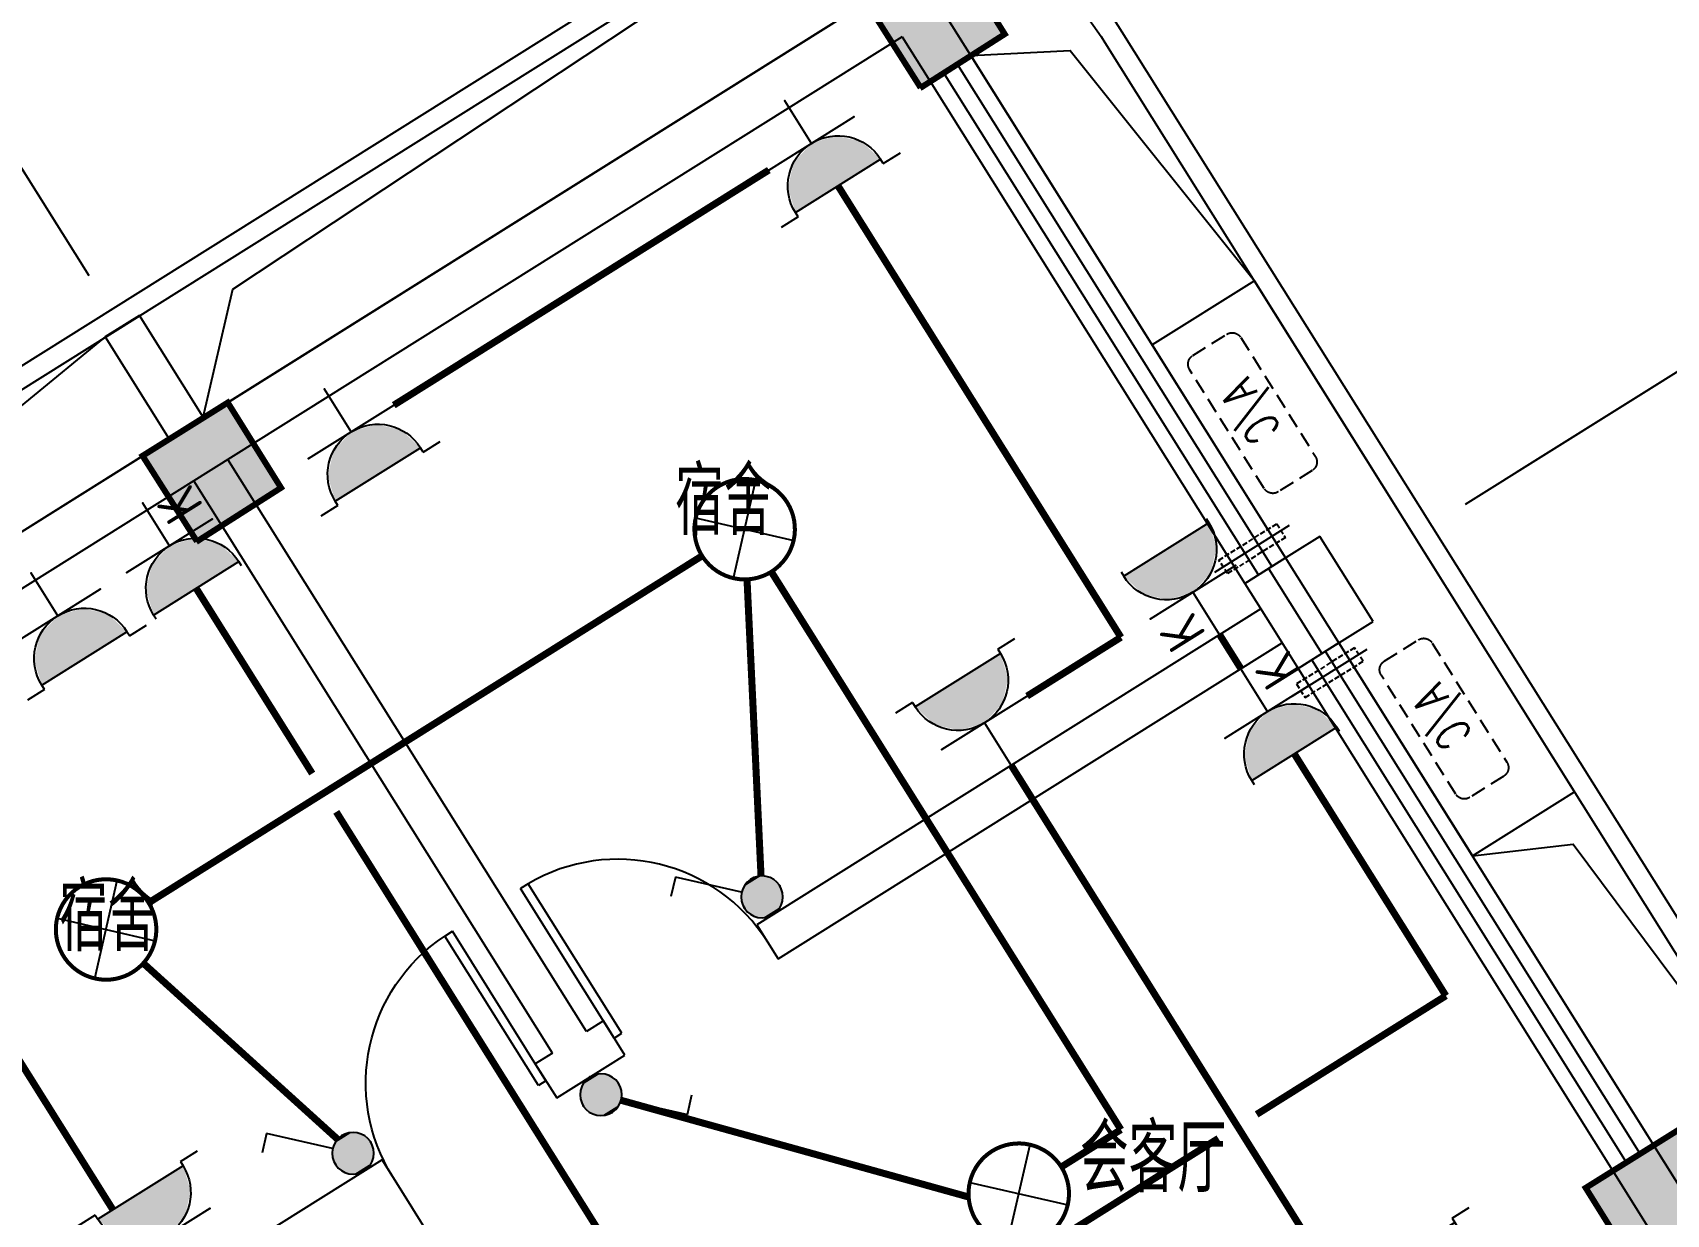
# Model space of a CAD drawing. Extents: x -9422388 to 15610651, y -1992469 to 953794.
# Drawn here: x -2718305 to -2710176, y -181943 to -176064 of the extents above; entities that cross this region are included whole.
import ezdxf
from ezdxf.enums import TextEntityAlignment as Align

# ---------------------------------------------------------------- set-up
doc = ezdxf.new("R2010")
doc.units = 0
doc.header["$LTSCALE"] = 1000
for name, pattern in [('( Hidden )', [0.375, 0.25, -0.125]), ('ACAD_ISO04W100', [30, 24, -3, 0, -3]), ('DASH', [0.35, 0.25, -0.1])]:
    doc.linetypes.add(name, pattern=pattern)
for name, color, linetype in [('A-FLOR-HVAC', 4, 'Continuous'), ('A-FLOR-OTHER2-ON', 83, 'Continuous'), ('A-SECT-DOOR', 141, 'Continuous'), ('C-KZ', 2, 'Continuous'), ('C-Z-HATCH', 253, 'Continuous'), ('EQUIP-插座', 3, 'Continuous'), ('EQUIP-照明', 3, 'Continuous'), ('TEL_TEXT', 7, 'Continuous'), ('WIRE-插座', 5, 'Continuous'), ('WIRE-照明', 1, 'Continuous')]:
    doc.layers.add(name, color=color, linetype=linetype)
doc.styles.add('_TCH_DIM', font='SIMPLEX', dxfattribs={"bigfont": 'GBCBIG'})
doc.styles.add('_TCH_DIM_T3', font='SIMPLEX', dxfattribs={"width": 0.705882, "bigfont": 'GBCBIG'})
doc.styles.add('_TCH_WINDOW', font='SIMPLEX', dxfattribs={"height": 3.5, "bigfont": 'GBCBIG'})
doc.styles.add('_TEL_ATTDEF', font='GBENOR', dxfattribs={"width": 0.8, "height": 3, "bigfont": 'GBCBIG'})
doc.styles.add('_TEL_DIM', font='SIMPLEX', dxfattribs={"width": 0.8, "height": 3.5, "bigfont": 'HZTXT'})
doc.styles.get("Standard").update_dxf_attribs({"font": 'gbenor.shx', "bigfont": 'gbcbig.shx'})
doc.dimstyles.new('_TCH_ARCH&&100', dxfattribs={"dimtxt": 297.5, "dimasz": 100, "dimexe": 250, "dimexo": 300, "dimgap": 126.25, "dimtad": 1, "dimdec": 0, "dimzin": 0, "dimdsep": 46, "dimtxsty": '_TCH_DIM_T3', "dimblk": 'ARCHTICK', "dimcen": 0.09, "dimclrt": 7, "dimazin": 2, "dimtfac": 1, "dimtdec": 0, "dimtix": 1, "dimtmove": 2, "dimatfit": 3, "dimfxl": 0, "dimtolj": 1, "dimtzin": 0, "dimarcsym": 0})

# ---------------------------------------------------------------- blocks, each defined once
blk = doc.blocks.new('KTWJ1')
at = {"layer": 'A-FLOR-HVAC', "color": 0, "linetype": '( Hidden )', "ltscale": 0.3}
blk.add_lwpolyline([(152982.4, -14209, 0.414214), (153032.4, -14259), (153732.4, -14259, 0.414214), (153782.4, -14209), (153782.4, -14009, 0.414214), (153732.4, -13959), (153032.4, -13959, 0.414214), (152982.4, -14009)], format="xyb", close=True, dxfattribs=at)
at = {"layer": 'A-FLOR-HVAC', "color": 0, "style": '_TCH_WINDOW', "width": 0.705882}
blk.add_text('A/C', height=170, dxfattribs=at).set_placement((153213.5, -14188.2))
blk = doc.blocks.new('KTB')
at = {"layer": 'A-SECT-DOOR', "color": 0}
blk.add_lwpolyline([(1060655.8, -376423.4), (1061319.7, -377482.6), (1061828.1, -377164), (1060234.9, -374622), (1059726.5, -374940.6), (1060390.3, -375999.8)], dxfattribs=at)
at = {"layer": 'A-FLOR-HVAC', "color": 8, "xscale": -1}
for p, rotation in [((966812.8, -252808.2), 122.0782976835921), ((967765.8, -254328.7), 122.0782976836109)]:
    blk.add_blockref('KTWJ1', p, dxfattribs=dict(at, rotation=rotation))
blk = doc.blocks.new('A$C0CF77FE4')
at = {"layer": 'A-FLOR-OTHER2-ON', "color": 0, "linetype": 'ACAD_ISO04W100', "ltscale": 5}
blk.add_line((40, 440), (40, 0), dxfattribs=at)
at = {"layer": 'A-FLOR-OTHER2-ON', "color": 0, "linetype": 'DASH', "ltscale": 0.1}
blk.add_lwpolyline([(0, 390), (80, 390), (80, 50), (0, 50)], close=True, dxfattribs=at)
blk = doc.blocks.new('宿舍楼柱网1')
at = {"layer": 'C-Z-HATCH'}
h = blk.add_hatch(color=0, dxfattribs=at)
h.dxf.hatch_style = 1
h.paths.add_polyline_path([(645859.8, 167537.6), (646283.8, 167802.6), (646018.9, 168226.6), (645594.8, 167961.6)])
h = blk.add_hatch(color=0, dxfattribs=at)
h.dxf.hatch_style = 1
edge = h.paths.add_edge_path()
edge.add_line((642258.7, 165280.5), (642680.3, 165549.4))
edge.add_line((642680.3, 165549.4), (642415.3, 165973.4))
edge.add_line((642415.3, 165973.4), (641991.3, 165708.4))
edge.add_line((641991.3, 165708.4), (642262, 165282.6))
h = blk.add_hatch(color=0, dxfattribs=at)
h.dxf.hatch_style = 1
h.paths.add_polyline_path([(642258.7, 165280.5), (642682.7, 165545.4), (642417.8, 165969.4), (641993.8, 165704.5)])
h = blk.add_hatch(color=0, dxfattribs=at)
h.dxf.hatch_style = 1
h.paths.add_polyline_path([(649437.1, 161642.4), (649945.9, 161960.4), (649681, 162384.4), (649172.2, 162066.4)])
at = {"layer": 'C-KZ', "color": 0, "const_width": 30}
for points in [[(645859.8, 167537.6), (646281.4, 167806.5), (646016.4, 168230.5), (645592.4, 167965.6), (645863.1, 167539.7)], [(642258.7, 165280.5), (642680.3, 165549.4), (642415.3, 165973.4), (641991.3, 165708.4), (642262, 165282.6)], [(649439.8, 161638.1), (649945.9, 161960.4), (649681, 162384.4), (649172.2, 162066.4), (649437.1, 161642.4)]]:
    blk.add_lwpolyline(points, dxfattribs=at)
blk = doc.blocks.new('_ArchTick')
at = {"color": 0, "linetype": 'ByBlock', "const_width": 0.4}
blk.add_lwpolyline([(-0.5, -0.5), (0.5, 0.5)], dxfattribs=at)
blk = doc.blocks.new('*D2931')
at = {"color": 0, "lineweight": -2, "transparency": 16777216}
for p, q in [((1632957.9, -169061.2), (1631656.8, -166985.3)), ((1630772.8, -167834.4), (1631789.6, -167197.1)), ((1631941.1, -169698.5), (1630640, -167622.5))]:
    blk.add_line(p, q, dxfattribs=at)
at = {"layer": 'Defpoints', "color": 0, "transparency": 16777216}
for p in [(1631789.6, -167197.1), (1633117.3, -169315.4), (1632100.5, -169952.7)]:
    blk.add_point(p, dxfattribs=at)
at = {"color": 0, "lineweight": -2, "transparency": 16777216, "xscale": 100, "yscale": 100, "zscale": 100}
for p, rotation in [((1631789.6, -167197.1), 32.07829767622356), ((1630772.8, -167834.4), 212.0782976762236)]:
    blk.add_blockref('_ArchTick', p, dxfattribs=dict(at, rotation=rotation))
at = {"color": 7, "transparency": 16777216, "insert": (1631135.1, -167282.7), "char_height": 297.5, "attachment_point": 5, "rotation": 32.0783, "style": '_TCH_DIM_T3'}
blk.add_mtext('\\A1;1200', dxfattribs=at)
blk = doc.blocks.new('*D2932')
at = {"color": 0, "lineweight": -2, "transparency": 16777216}
for p, q in [((1636516.7, -166830.7), (1635215.5, -164754.7)), ((1631789.6, -167197.1), (1635348.3, -164966.6)), ((1632957.9, -169061.2), (1631656.8, -166985.3))]:
    blk.add_line(p, q, dxfattribs=at)
at = {"layer": 'Defpoints', "color": 0, "transparency": 16777216}
for p in [(1635348.3, -164966.6), (1636676, -167084.9), (1633117.3, -169315.4)]:
    blk.add_point(p, dxfattribs=at)
at = {"color": 0, "lineweight": -2, "transparency": 16777216, "xscale": 100, "yscale": 100, "zscale": 100}
for p, rotation in [((1635348.3, -164966.6), 32.07829767622178), ((1631789.6, -167197.1), 212.0782976762218)]:
    blk.add_blockref('_ArchTick', p, dxfattribs=dict(at, rotation=rotation))
at = {"color": 7, "transparency": 16777216, "insert": (1633422.9, -165848.8), "char_height": 297.5, "attachment_point": 5, "rotation": 32.0783, "style": '_TCH_DIM_T3'}
blk.add_mtext('\\A1;4200', dxfattribs=at)
blk = doc.blocks.new('*D2951')
at = {"color": 0, "lineweight": -2, "transparency": 16777216}
for p, q in [((1640220.5, -170292.1), (1642296.4, -168991)), ((1642084.6, -169123.8), (1643996.5, -172174.1)), ((1642132.4, -173342.5), (1644208.3, -172041.4))]:
    blk.add_line(p, q, dxfattribs=at)
at = {"layer": 'Defpoints', "color": 0, "transparency": 16777216}
for p in [(1639966.3, -170451.5), (1643996.5, -172174.1), (1641878.2, -173501.8)]:
    blk.add_point(p, dxfattribs=at)
at = {"color": 0, "lineweight": -2, "transparency": 16777216, "xscale": 100, "yscale": 100, "zscale": 100}
for p, rotation in [((1642084.6, -169123.8), 122.078297676224), ((1643996.5, -172174.1), 302.078297676224)]:
    blk.add_blockref('_ArchTick', p, dxfattribs=dict(at, rotation=rotation))
at = {"color": 7, "transparency": 16777216, "insert": (1643273.5, -170502.9), "char_height": 297.5, "attachment_point": 5, "rotation": 302.0783, "style": '_TCH_DIM_T3'}
blk.add_mtext('\\A1;3600', dxfattribs=at)
blk = doc.blocks.new('*D2952')
at = {"color": 0, "lineweight": -2, "transparency": 16777216}
for p, q in [((1638308.6, -167241.8), (1640384.5, -165940.6)), ((1640172.7, -166073.4), (1642084.6, -169123.8)), ((1640220.5, -170292.1), (1642296.4, -168991))]:
    blk.add_line(p, q, dxfattribs=at)
at = {"layer": 'Defpoints', "color": 0, "transparency": 16777216}
for p in [(1638054.4, -167401.1), (1642084.6, -169123.8), (1639966.3, -170451.5)]:
    blk.add_point(p, dxfattribs=at)
at = {"color": 0, "lineweight": -2, "transparency": 16777216, "xscale": 100, "yscale": 100, "zscale": 100}
for p, rotation in [((1640172.7, -166073.4), 122.0782976762227), ((1642084.6, -169123.8), 302.0782976762227)]:
    blk.add_blockref('_ArchTick', p, dxfattribs=dict(at, rotation=rotation))
at = {"color": 7, "transparency": 16777216, "insert": (1641361.7, -167452.6), "char_height": 297.5, "attachment_point": 5, "rotation": 302.0783, "style": '_TCH_DIM_T3'}
blk.add_mtext('\\A1;3600', dxfattribs=at)
blk = doc.blocks.new('$equip$00002539')
for p, q in [((-0.354, 0.354), (0.354, -0.354)), ((0.354, 0.354), (-0.354, -0.354))]:
    blk.add_line(p, q)
at = {"const_width": 0.04}
blk.add_lwpolyline([(-0.5, 0, 1), (0.5, 0, 1), (-0.5, 0, 0.911406)], format="xyb", dxfattribs=at)
blk.add_circle((0, 0), 0.5)
for p in [(0, 0.5), (-0.5, 0), (0.5, 0), (0, -0.5)]:
    blk.add_point(p)
at = {"color": 7, "style": '_TEL_DIM', "flags": 1}
blk.add_attdef('A', text='', height=0.00002, dxfattribs=at).set_placement((0, 0), align=Align.MIDDLE_CENTER)
blk = doc.blocks.new('$equip$00001764')
for p, q in [((-0.5, 1.05), (-0.5, 1)), ((-0.5, 1), (0.5, 1)), ((0.5, 1.05), (0.5, 1)), ((0.5, 0.5), (-0.5, 0.5)), ((0, 0.5), (0, 0))]:
    blk.add_line(p, q)
blk.add_arc((0, 1), 0.5, 180, 0)
for p in [(-0.5, 0.5), (0.5, 0.5), (0, 0)]:
    blk.add_point(p)
for points in [[(0.433, 0.75), (-0.433, 0.75), (0.5, 1), (-0.5, 1)], [(0.25, 0.567), (-0.25, 0.567), (0.433, 0.75), (-0.433, 0.75)], [(0, 0.5), (0, 0.5), (0.25, 0.567), (-0.25, 0.567)]]:
    blk.add_solid(points)
at = {"color": 7, "style": '_TEL_DIM'}
blk.add_attdef('$TEXT$', text='', height=0.4, dxfattribs=at).set_placement((0.303, 0.211), align=Align.MIDDLE_CENTER)
at = {"color": 7, "style": '_TEL_DIM', "flags": 1}
blk.add_attdef('A', text='', height=0.00002, dxfattribs=at).set_placement((0, 0), align=Align.MIDDLE_CENTER)
blk = doc.blocks.new('$equip$00001240')
for p, q in [((-0.5, 1.05), (-0.7, 1.05)), ((-0.5, 1.05), (-0.5, 1)), ((-0.5, 1), (0.5, 1)), ((0.5, 1.05), (0.7, 1.05)), ((0.5, 1.05), (0.5, 1)), ((-0.5, 0.5), (0.5, 0.5)), ((0, 0.5), (0, 0))]:
    blk.add_line(p, q)
blk.add_arc((0, 1), 0.5, 180, 0)
for points in [[(0.433, 0.75), (-0.433, 0.75), (0.5, 1), (-0.5, 1)], [(0.25, 0.567), (-0.25, 0.567), (0.433, 0.75), (-0.433, 0.75)], [(0, 0.5), (0, 0.5), (0.25, 0.567), (-0.25, 0.567)]]:
    blk.add_solid(points)
at = {"layer": 'EQUIP-照明'}
for p in [(0, 1), (-0.5, 0.5), (0.5, 0.5), (0, 0)]:
    blk.add_point(p, dxfattribs=at)
at = {"layer": 'EQUIP-照明', "flags": 9}
blk.add_attdef('A', (0, 0), '', height=0.00002, dxfattribs=at)
blk = doc.blocks.new('$equip$00001962')
for p, q in [((0.147, 0.356), (0.625, 0.833)), ((0.625, 0.833), (0.766, 0.692))]:
    blk.add_line(p, q)
blk.add_circle((0, 0.208), 0.208)
for p in [(0, 0.417), (-0.208, 0.208), (0.208, 0.208), (0, 0)]:
    blk.add_point(p)
for points in [[(-0.104, 0.389), (0.104, 0.389), (-0.18, 0.313), (0.18, 0.313)], [(0, 0.417), (0, 0.417), (-0.104, 0.389), (0.104, 0.389)], [(-0.18, 0.313), (0.18, 0.313), (-0.208, 0.208), (0.208, 0.208)], [(-0.18, 0.104), (0.18, 0.104), (-0.208, 0.208), (0.208, 0.208)], [(-0.104, 0.028), (0.104, 0.028), (-0.18, 0.104), (0.18, 0.104)], [(0, 0), (0, 0), (-0.104, 0.028), (0.104, 0.028)]]:
    blk.add_solid(points)
at = {"layer": 'TEL_TEXT', "style": '_TEL_DIM', "flags": 1}
blk.add_attdef('A', text='', height=0.00002, dxfattribs=at).set_placement((0, 0), align=Align.MIDDLE_CENTER)
blk = doc.blocks.new('542523')
at = {"color": 8}
for p, q in [((1633117.3, -169315.4), (1630992.9, -165926.1)), ((1637238.7, -167794.3), (1633595.2, -170078)), ((1637504.2, -168218), (1637238.7, -167794.3)), ((1637162.8, -168125.2), (1633722.7, -170281.3)), ((1637162.8, -168125.2), (1637300.9, -168345.4)), ((1637300.9, -168345.4), (1637504.2, -168218)), ((1637300.9, -168345.4), (1637504.2, -168218)), ((1639003.1, -170760.1), (1637436.4, -168260.5)), ((1637504.2, -168218), (1639070.9, -170717.6)), ((1637300.9, -168345.4), (1638867.5, -170845)), ((1638935.3, -170802.5), (1637368.7, -168302.9)), ((1639966.3, -170451.5), (1643355.6, -168327.2)), ((1633595.2, -170078), (1630714.3, -171883.6)), ((1633722.7, -170281.3), (1631045.1, -171959.5)), ((1635591.8, -173075.2), (1633807.4, -170228.2)), ((1635422.4, -173181.5), (1633637.9, -170334.4)), ((1639240.4, -170611.4), (1638986.2, -170770.7)), ((1639505.9, -171035.1), (1639240.4, -170611.4)), ((1639070.9, -170717.6), (1638867.5, -170845)), ((1638867.5, -170845), (1639070.9, -170717.6)), ((1638986.2, -170770.7), (1639251.7, -171194.4)), ((1639070.9, -170717.6), (1639070.9, -170717.6)), ((1638867.5, -170845), (1639000.3, -171056.9)), ((1638947.2, -170972.2), (1636439.2, -172544.2)), ((1639000.3, -171056.9), (1639133.1, -171268.7)), ((1639251.7, -171194.4), (1639505.9, -171035.1)), ((1636545.4, -172713.6), (1639053.4, -171141.6)), ((1639336.5, -171141.3), (1639133.1, -171268.7)), ((1640835.4, -173683.4), (1639268.7, -171183.8)), ((1639336.5, -171141.3), (1640903.1, -173640.9)), ((1639133.1, -171268.7), (1639251.7, -171194.4)), ((1639133.1, -171268.7), (1640699.8, -173768.3)), ((1640767.6, -173725.8), (1639200.9, -171226.2)), ((1635301.8, -172339.4), (1635263.7, -172363.3)), ((1635729.7, -173106.9), (1635263.7, -172363.3)), ((1635767.8, -173083), (1635301.8, -172339.4)), ((1636439.2, -172544.2), (1636545.4, -172713.6)), ((1635676.6, -173022.1), (1635591.8, -173075.2)), ((1635782.8, -173191.6), (1635676.6, -173022.1)), ((1635729.7, -173106.9), (1635767.8, -173083)), ((1635422.4, -173181.5), (1635337.6, -173234.6)), ((1635613.3, -173297.8), (1635782.8, -173191.6)), ((1635337.6, -173234.6), (1635443.9, -173404)), ((1635443.9, -173404), (1635613.3, -173297.8)), ((1634575, -173712.5), (1634490.3, -173765.6)), ((1634681.3, -173882), (1634575, -173712.5)), ((1640903.1, -173640.9), (1640699.8, -173768.3)), ((1640903.1, -173640.9), (1640699.8, -173768.3)), ((1641115.6, -173979.8), (1640903.1, -173640.9)), ((1634490.3, -173765.6), (1632626.2, -174934)), ((1640699.8, -173768.3), (1640912.2, -174107.3)), ((1635637.2, -175407.2), (1634681.3, -173882))]:
    blk.add_line(p, q, dxfattribs=at)
at = {"color": 8, "extrusion": (0, 0, -1)}
for p, q in [((1634886.6, -172599.7), (1634924.7, -172575.8)), ((1635390.7, -173319.3), (1634924.7, -172575.8)), ((1635352.6, -173343.2), (1634886.6, -172599.7)), ((1635390.7, -173319.3), (1635352.6, -173343.2))]:
    blk.add_line(p, q, dxfattribs=at)
at = {"color": 8}
for points in [[(1629019.7, -172945.8), (1629019.7, -172945.8, -0.414214), (1629241, -171980.9), (1636189.1, -167626.1, -0.414214), (1638256.7, -168100.5), (1651526.9, -189272.8, -0.272815), (1651568.4, -190795.7), (1647349.6, -198418.9, -0.272815), (1646037.2, -199192.6), (1580429.8, -199192.6, -0.414213), (1578829.8, -197592.6), (1578829.8, -189492.6, -0.414214), (1579529.8, -188792.6), (1579529.8, -188792.6)], [(1629104.4, -172892.7), (1629104.4, -172892.7, -0.414214), (1629294.2, -172065.7), (1636242.2, -167710.8, -0.414214), (1638172, -168153.6), (1651442.2, -189325.9, -0.272815), (1651480.9, -190747.3), (1647262.1, -198370.5, -0.272815), (1646037.2, -199092.6), (1623049.8, -199092.6)]]:
    blk.add_lwpolyline(points, format="xyb", dxfattribs=at)
for points in [[(1633684.3, -170018.2), (1633832.1, -169381.8), (1636586.9, -167555.1)], [(1637507.1, -168218.4), (1637998.1, -168194.3), (1638915.5, -169339.8)], [(1633198, -169619), (1631995.8, -170603.1), (1631904.3, -171138.2)], [(1640000.3, -172200.4), (1640501.2, -172143.2), (1641570.9, -173576.4)]]:
    blk.add_lwpolyline(points, dxfattribs=at)
for points in [[(1593929.8, -190892.6), (1593929.8, -198492.6), (1646508.8, -198492.6), (1651184.3, -190044.2), (1637238.7, -167794.3), (1630799.1, -171830.5), (1641151.3, -188347.3), (1639742.7, -190892.6)], [(1633367.4, -169512.6), (1633198, -169618.9), (1633514.8, -170124.4), (1633684.3, -170018.2)]]:
    blk.add_lwpolyline(points, close=True, dxfattribs=at)
blk.add_arc((1635748.7, -173094.9), 877.5, 32.0783, 120.60901, dxfattribs=at)
at = {"color": 8, "extrusion": (0, 0, -1)}
blk.add_arc((-1635371.7, -173331.2), 877.5, 327.9217, 56.45242, dxfattribs=at)
at = {"color": 8}
for name, p in [('宿舍楼柱网1', (991391.9, -335918.9)), ('KTB', (578680.6, 205282.2))]:
    blk.add_blockref(name, p, dxfattribs=at)
at = {"color": 8, "rotation": 122.0783001587689}
blk.add_blockref('A$C0CF77FE4', (1639112, -170589.5), dxfattribs=at)
at = {"color": 8, "xscale": -1, "rotation": 122.0783001587689}
blk.add_blockref('A$C0CF77FE4', (1639455.9, -171138.3), dxfattribs=at)
at = {"color": 8, "style": '_TCH_DIM'}
for s, p in [('宿舍', (1636032.4, -170604.9)), ('宿舍', (1632967, -172674.5)), ('会客厅', (1638047, -173874.2))]:
    blk.add_text(s, height=337.59, dxfattribs=at).set_placement(p)
at = {"color": 8}
for p1, p2, picture, middle in [((1633117.3, -169315.4), (1636676, -167084.9), '*D2932', (1633422.9, -165848.8)), ((1638054.4, -167401.1), (1639966.3, -170451.5), '*D2952', (1641361.7, -167452.6)), ((1632100.5, -169952.7), (1633117.3, -169315.4), '*D2931', (1631135.1, -167282.7)), ((1639966.3, -170451.5), (1641878.2, -173501.8), '*D2951', (1643273.5, -170502.9))]:
    dim = blk.add_aligned_dim(p1=p1, p2=p2, distance=2500, dimstyle='_TCH_ARCH&&100', dxfattribs=at)
    dim.commit()
    dim.dimension.update_dxf_attribs({"geometry": picture, "text_midpoint": middle})

msp = doc.modelspace()

# ---------------------------------------------------------------- linework, layer by layer
at = {"layer": 'WIRE-插座', "linetype": 'Continuous', "const_width": 35}
for points in [[(-2714641.60793, -176747.38221), (-2716507.83715, -177917.08078)], [(-2714297.00772, -176826.44358), (-2712889.6519, -179071.84991)], [(-2717490.99231, -178828.34086), (-2716913.44539, -179749.80471)], [(-2712889.6519, -179071.84991), (-2713356.31767, -179364.34254)], [(-2712398.46479, -179059.03484), (-2712292.24925, -179228.49947)], [(-2712026.71042, -179652.16104), (-2711272.58013, -180855.3599)], [(-2713435.37904, -179708.94274), (-2711789.03833, -182335.64452)], [(-2719179.70733, -179886.77866), (-2717905.12092, -181920.3542)], [(-2716793.95291, -179940.45241), (-2714905.01245, -182954.2168)], [(-2711272.58013, -180855.3599), (-2712214.17057, -181445.52159)], [(-2712404.81828, -181565.01407), (-2713146.22585, -182029.70692)]]:
    msp.add_lwpolyline(points, dxfattribs=at)
at = {"layer": 'WIRE-照明', "linetype": 'Continuous', "const_width": 35}
for points in [[(-2714973.70348, -178666.80158), (-2717727.50369, -180392.80401)], [(-2714629.10328, -178745.86294), (-2712889.66118, -181521.10586)], [(-2714750.07675, -178783.75372), (-2714680.38164, -180259.20702)], [(-2717754.05738, -180693.4198), (-2716787.72636, -181568.83908)], [(-2715376.52761, -181375.3912), (-2713647.40575, -181856.43585)], [(-2712889.66118, -181521.10586), (-2713186.22421, -181706.98301)]]:
    msp.add_lwpolyline(points, dxfattribs=at)

# ---------------------------------------------------------------- block references
msp.add_blockref('542523', (-4351141.06824, -7958.61085))
at = {"layer": 'EQUIP-插座'}
for p, xscale, yscale, zscale, rotation in [((-2714562.54656, -176402.78201), -499.9999999999999, 499.9999999999999, 500, 212.0782976762257), ((-2716852.43735, -177838.01942), -499.9999999999999, 499.9999999999999, 500, 212.0782976762257), ((-2718312.79879, -178753.33178), -500, 500.0000000000001, 500.0000000000001, 212.0782976762256), ((-2713435.37904, -179708.94274), -500, 500.0000000000001, 500.0000000000001, 32.07829767622559), ((-2717502.53012, -182258.11556), -500, 500.0000000000001, 500.0000000000001, 32.07829767622559), ((-2711173.76424, -182540.10214), -500, 500.0000000000001, 500.0000000000001, 32.07829767622559)]:
    msp.add_blockref('$equip$00001240', p, dxfattribs=dict(at, xscale=xscale, yscale=yscale, zscale=zscale, rotation=rotation))
ref = msp.add_blockref('$equip$00001764', (-2717756.53114, -178404.67929), dxfattribs=dict(at, xscale=-500, yscale=500.0000000000001, zscale=500.0000000000001, rotation=212.0782976762256))
ref.add_attrib('$TEXT$', 'K', dxfattribs={"layer": '0', "color": 7, "height": 200, "rotation": 122.078297676, "style": '_TEL_ATTDEF'}).set_placement((-2717572.10231, -178413.6065), align=Align.MIDDLE_CENTER)
ref = msp.add_blockref('$equip$00001764', (-2712398.46479, -179059.03484), dxfattribs=dict(at, xscale=-500, yscale=500.0000000000001, zscale=500.0000000000001, rotation=32.07829767622559))
ref.add_attrib('$TEXT$', 'K', dxfattribs={"layer": '0', "color": 7, "height": 200, "rotation": 122.078297676, "style": '_TEL_ATTDEF'}).set_placement((-2712582.89362, -179050.10763), align=Align.MIDDLE_CENTER)
ref = msp.add_blockref('$equip$00001764', (-2712292.24925, -179228.49947), dxfattribs=dict(at, xscale=-500, yscale=500.0000000000001, zscale=500.0000000000001, rotation=212.0782976762256))
ref.add_attrib('$TEXT$', 'K', dxfattribs={"layer": '0', "color": 7, "height": 200, "rotation": 122.078297676, "style": '_TEL_ATTDEF'}).set_placement((-2712107.82042, -179237.42668), align=Align.MIDDLE_CENTER)
at = {"layer": 'EQUIP-照明'}
for name, p, xscale, yscale, zscale, rotation in [('$equip$00002539', (-2714761.87269, -178534.03216), -499.9999999999999, 499.9999999999999, 500, 122.0782976762255), ('$equip$00001962', (-2714620.14607, -180451.52049), -500, 500.0000000000001, 500.0000000000001, 32.07829767622559), ('$equip$00002539', (-2717939.33447, -180525.57344), -499.9999999999999, 499.9999999999999, 500, 122.0782976762255), ('$equip$00001962', (-2715532.20367, -181259.20931), -500, 500.0000000000001, 500.0000000000001, 212.0782976762256), ('$equip$00001962', (-2716655.20698, -181727.03789), -500, 500.0000000000001, 500.0000000000001, 32.07829767622559), ('$equip$00002539', (-2713397.95214, -181839.9164), -499.9999999999999, 499.9999999999999, 500, 122.0782976762255)]:
    msp.add_blockref(name, p, dxfattribs=dict(at, xscale=xscale, yscale=yscale, zscale=zscale, rotation=rotation))

doc.saveas('drawing.dxf')
